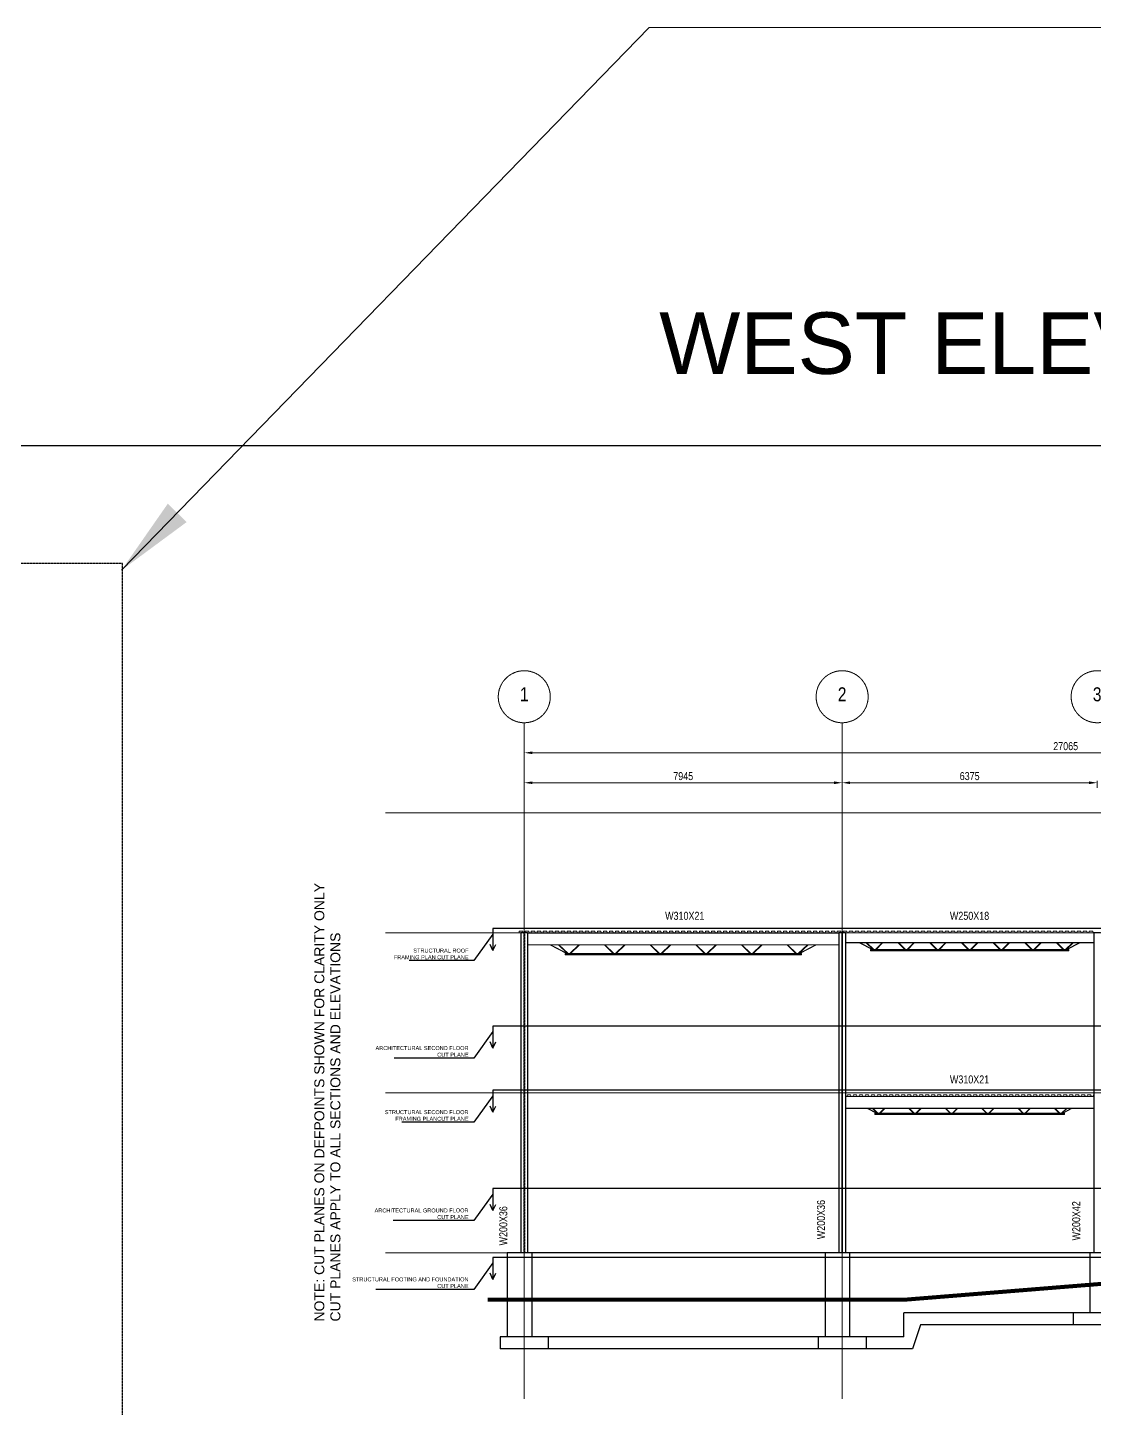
# Model space of a CAD drawing. Header units: millimetres. Extents: x -31954 to 493870, y 99509 to 604061.
# Drawn here: x 278808 to 305474, y 166934 to 201447 of the extents above; entities that cross this region are included whole.
import ezdxf

# ---------------------------------------------------------------- set-up
doc = ezdxf.new("R2010")
doc.units = ezdxf.units.MM
doc.header["$LTSCALE"] = 10
doc.header["$PDMODE"] = 3
doc.header["$PDSIZE"] = 25
for name, pattern in [('Center', [2, 1.25, -0.25, 0.25, -0.25]), ('DASHED2', [0.375, 0.25, -0.125]), ('Hidden', [0.375, 0.25, -0.125])]:
    doc.linetypes.add(name, pattern=pattern)
for name, color, linetype, lineweight in [('A-FLOR-LEVL', 6, 'Continuous', 9), ('A-FLOR-OTLN', 6, 'Continuous', 9), ('C-TOPO', 2, 'Continuous', 9), ('S-ANNOTATIONS', 1, 'Continuous', 9), ('S-BEAM-STEEL-SECTION', 4, 'Continuous', 20), ('S-COLUMN-STEEL-SECTION', 4, 'Continuous', 25), ('S-FOOTING', 2, 'Continuous', 25), ('S-FOUNDATION', 1, 'Continuous', 25), ('S-GRID', 6, 'Center', 9), ('S-STEEL INSTRUCTIONS', 170, 'Continuous', 9)]:
    doc.layers.add(name, color=color, linetype=linetype, lineweight=lineweight)
doc.styles.add('001 Title Text', font='arial.ttf', dxfattribs={"width": 0.8, "height": 3.5})
doc.styles.add('AnnoText', font='arial.ttf', dxfattribs={"width": 0.8, "height": 2})
doc.styles.add('Dimension Text', font='arial.ttf', dxfattribs={"width": 0.8})
doc.styles.add('Revit_Arial', font='arial.ttf')
doc.styles.get("Standard").update_dxf_attribs({"font": 'arial.ttf', "width": 0.8})
doc.dimstyles.new('DIM', dxfattribs={"dimscale": 1000, "dimtxt": 2, "dimasz": 2, "dimexe": 0.787402, "dimexo": 0.492126, "dimtad": 1, "dimdec": 0, "dimzin": 0, "dimdsep": 46, "dimtxsty": 'Revit_Arial', "dimcen": 0, "dimazin": 0, "dimtfac": 1, "dimtdec": 0, "dimtix": 1, "dimtmove": 0, "dimatfit": 3, "dimfxl": 1, "dimtvp": 1, "dimtfill": 1, "dimtolj": 1, "dimtzin": 0, "dimarcsym": 2})
doc.dimstyles.new('DIM 050', dxfattribs={"dimscale": 50, "dimtxt": 2, "dimasz": 2, "dimexe": 1.25, "dimexo": 0.625, "dimtad": 1, "dimdec": 0, "dimdsep": 46, "dimtxsty": 'Dimension Text', "dimcen": 2.5, "dimadec": 0, "dimazin": 0, "dimtfac": 1, "dimtdec": 0, "dimtmove": 0, "dimatfit": 3, "dimfxl": 1, "dimarcsym": 0})
doc.dimstyles.new('DIM ANNO-LR', dxfattribs={"dimscale": 100, "dimtxt": 2, "dimasz": 2, "dimexe": 1.25, "dimexo": 0.625, "dimtad": 1, "dimdec": 0, "dimzin": 9, "dimdsep": 46, "dimtxsty": 'AnnoText', "dimcen": 2.5, "dimclrd": 256, "dimclre": 256, "dimclrt": 256, "dimadec": 0, "dimazin": 0, "dimtfac": 1, "dimtdec": 0, "dimtix": 1, "dimtmove": 2, "dimatfit": 3, "dimfxl": 1, "dimlwd": -1, "dimlwe": -1, "dimarcsym": 0})

# ---------------------------------------------------------------- blocks, each defined once
blk = doc.blocks.new('*D334')
at = {"layer": 'Defpoints', "color": 0, "transparency": 16777216}
for p in [(291223, 182678), (299168, 182678), (299168, 182572)]:
    blk.add_point(p, dxfattribs=at)
at = {"layer": 'S-ANNOTATIONS', "transparency": 16777216}
for p, q in [((291223, 182616), (291223, 182447)), ((299168, 182616), (299168, 182447)), ((291423, 182572), (298968, 182572))]:
    blk.add_line(p, q, dxfattribs=at)
for points in [[(291423, 182605), (291423, 182539), (291223, 182572)], [(298968, 182605), (298968, 182539), (299168, 182572)]]:
    blk.add_solid(points, dxfattribs=at)
at = {"layer": 'S-ANNOTATIONS', "transparency": 16777216, "insert": (295196, 182737), "char_height": 200, "attachment_point": 5, "style": 'AnnoText'}
blk.add_mtext('7945', dxfattribs=at)
blk = doc.blocks.new('*D333')
at = {"layer": 'Defpoints', "color": 0, "transparency": 16777216}
for p in [(299168, 182678), (305543, 182678), (305543, 182572)]:
    blk.add_point(p, dxfattribs=at)
at = {"layer": 'S-ANNOTATIONS', "transparency": 16777216}
for p, q in [((299168, 182616), (299168, 182447)), ((305543, 182616), (305543, 182447)), ((299368, 182572), (305343, 182572))]:
    blk.add_line(p, q, dxfattribs=at)
for points in [[(299368, 182605), (299368, 182539), (299168, 182572)], [(305343, 182605), (305343, 182539), (305543, 182572)]]:
    blk.add_solid(points, dxfattribs=at)
at = {"layer": 'S-ANNOTATIONS', "transparency": 16777216, "insert": (302356, 182737), "char_height": 200, "attachment_point": 5, "style": 'AnnoText'}
blk.add_mtext('6375', dxfattribs=at)
blk = doc.blocks.new('*D330')
at = {"layer": 'Defpoints', "color": 0, "transparency": 16777216}
for p in [(291223, 183427), (318288, 183427), (318288, 183321)]:
    blk.add_point(p, dxfattribs=at)
at = {"layer": 'S-ANNOTATIONS', "transparency": 16777216}
for p, q in [((291223, 183365), (291223, 183196)), ((291423, 183321), (318088, 183321)), ((318288, 183365), (318288, 183196))]:
    blk.add_line(p, q, dxfattribs=at)
for points in [[(291423, 183354), (291423, 183288), (291223, 183321)], [(318088, 183354), (318088, 183288), (318288, 183321)]]:
    blk.add_solid(points, dxfattribs=at)
at = {"layer": 'S-ANNOTATIONS', "transparency": 16777216, "insert": (304756, 183486), "char_height": 200, "attachment_point": 5, "style": 'AnnoText'}
blk.add_mtext('27065', dxfattribs=at)
blk = doc.blocks.new('Grid - M_Grid Head - Circle-10837-South Elevation')
at = {"layer": 'S-GRID'}
blk.add_circle((-17989, 15650), 650, dxfattribs=at)

msp = doc.modelspace()

# ---------------------------------------------------------------- linework, layer by layer
at = {"layer": 'A-FLOR-LEVL', "linetype": 'Center'}
for p, q in [((287753.2, 181822), (325785.7, 181822)), ((287753.2, 178822), (325785.7, 178822)), ((287753.2, 174822), (325785.7, 174822)), ((287753.2, 170822), (325785.7, 170822))]:
    msp.add_line(p, q, dxfattribs=at)
at = {"layer": 'A-FLOR-OTLN'}
for p, q in [((291069.1, 178822), (291091.6, 178822)), ((291091.6, 178822), (291099.1, 178860)), ((291099.1, 178860), (291189.1, 178860)), ((291189.1, 178860), (291196.6, 178822)), ((291196.6, 178822), (291241.6, 178822)), ((291241.6, 178822), (291249.1, 178860)), ((291249.1, 178860), (291339.1, 178860)), ((291339.1, 178860), (291346.6, 178822)), ((291346.6, 178822), (291391.6, 178822)), ((291391.6, 178822), (291399.1, 178860)), ((291399.1, 178860), (291489.1, 178860)), ((291489.1, 178860), (291496.6, 178822)), ((291496.6, 178822), (291541.6, 178822)), ((291541.6, 178822), (291549.1, 178860)), ((291549.1, 178860), (291639.1, 178860)), ((291639.1, 178860), (291646.6, 178822)), ((291646.6, 178822), (291691.6, 178822)), ((291691.6, 178822), (291699.1, 178860)), ((291699.1, 178860), (291789.1, 178860)), ((291789.1, 178860), (291796.6, 178822)), ((291796.6, 178822), (291841.6, 178822)), ((291841.6, 178822), (291849.1, 178860)), ((291849.1, 178860), (291939.1, 178860)), ((291939.1, 178860), (291946.6, 178822)), ((291946.6, 178822), (291991.6, 178822)), ((291991.6, 178822), (291999.1, 178860)), ((291999.1, 178860), (292089.1, 178860)), ((292089.1, 178860), (292096.6, 178822)), ((292096.6, 178822), (292141.6, 178822)), ((292141.6, 178822), (292149.1, 178860)), ((292149.1, 178860), (292239.1, 178860)), ((292239.1, 178860), (292246.6, 178822)), ((292246.6, 178822), (292291.6, 178822)), ((292291.6, 178822), (292299.1, 178860)), ((292299.1, 178860), (292389.1, 178860)), ((292389.1, 178860), (292396.6, 178822)), ((292396.6, 178822), (292441.6, 178822)), ((292441.6, 178822), (292449.1, 178860)), ((292449.1, 178860), (292539.1, 178860)), ((292539.1, 178860), (292546.6, 178822)), ((292546.6, 178822), (292591.6, 178822)), ((292591.6, 178822), (292599.1, 178860)), ((292599.1, 178860), (292689.1, 178860)), ((292689.1, 178860), (292696.6, 178822)), ((292696.6, 178822), (292741.6, 178822)), ((292741.6, 178822), (292749.1, 178860)), ((292749.1, 178860), (292839.1, 178860)), ((292839.1, 178860), (292846.6, 178822)), ((292846.6, 178822), (292891.6, 178822)), ((292891.6, 178822), (292899.1, 178860)), ((292899.1, 178860), (292989.1, 178860)), ((292989.1, 178860), (292996.6, 178822)), ((292996.6, 178822), (293041.6, 178822)), ((293041.6, 178822), (293049.1, 178860)), ((293049.1, 178860), (293139.1, 178860)), ((293139.1, 178860), (293146.6, 178822)), ((293146.6, 178822), (293191.6, 178822)), ((293191.6, 178822), (293199.1, 178860)), ((293199.1, 178860), (293289.1, 178860)), ((293289.1, 178860), (293296.6, 178822)), ((293296.6, 178822), (293341.6, 178822)), ((293341.6, 178822), (293349.1, 178860)), ((293349.1, 178860), (293439.1, 178860)), ((293439.1, 178860), (293446.6, 178822)), ((293446.6, 178822), (293491.6, 178822)), ((293491.6, 178822), (293499.1, 178860)), ((293499.1, 178860), (293589.1, 178860)), ((293589.1, 178860), (293596.6, 178822)), ((293596.6, 178822), (293641.6, 178822)), ((293641.6, 178822), (293649.1, 178860)), ((293649.1, 178860), (293739.1, 178860)), ((293739.1, 178860), (293746.6, 178822)), ((293746.6, 178822), (293791.6, 178822)), ((293791.6, 178822), (293799.1, 178860)), ((293799.1, 178860), (293889.1, 178860)), ((293889.1, 178860), (293896.6, 178822)), ((293896.6, 178822), (293941.6, 178822)), ((293941.6, 178822), (293949.1, 178860)), ((293949.1, 178860), (294039.1, 178860)), ((294039.1, 178860), (294046.6, 178822)), ((294046.6, 178822), (294091.6, 178822)), ((294091.6, 178822), (294099.1, 178860)), ((294099.1, 178860), (294189.1, 178860)), ((294189.1, 178860), (294196.6, 178822)), ((294196.6, 178822), (294241.6, 178822)), ((294241.6, 178822), (294249.1, 178860)), ((294249.1, 178860), (294339.1, 178860)), ((294339.1, 178860), (294346.6, 178822)), ((294346.6, 178822), (294391.6, 178822)), ((294391.6, 178822), (294399.1, 178860)), ((294399.1, 178860), (294489.1, 178860)), ((294489.1, 178860), (294496.6, 178822)), ((294496.6, 178822), (294541.6, 178822)), ((294541.6, 178822), (294549.1, 178860)), ((294549.1, 178860), (294639.1, 178860)), ((294639.1, 178860), (294646.6, 178822)), ((294646.6, 178822), (294691.6, 178822)), ((294691.6, 178822), (294699.1, 178860)), ((294699.1, 178860), (294789.1, 178860)), ((294789.1, 178860), (294796.6, 178822)), ((294796.6, 178822), (294841.6, 178822)), ((294841.6, 178822), (294849.1, 178860)), ((294849.1, 178860), (294939.1, 178860)), ((294939.1, 178860), (294946.6, 178822)), ((294946.6, 178822), (294991.6, 178822)), ((294991.6, 178822), (294999.1, 178860)), ((294999.1, 178860), (295089.1, 178860)), ((295089.1, 178860), (295096.6, 178822)), ((295096.6, 178822), (295141.6, 178822)), ((295141.6, 178822), (295149.1, 178860)), ((295149.1, 178860), (295239.1, 178860)), ((295239.1, 178860), (295246.6, 178822)), ((295246.6, 178822), (295291.6, 178822)), ((295291.6, 178822), (295299.1, 178860)), ((295299.1, 178860), (295389.1, 178860)), ((295389.1, 178860), (295396.6, 178822)), ((295396.6, 178822), (295441.6, 178822)), ((295441.6, 178822), (295449.1, 178860)), ((295449.1, 178860), (295539.1, 178860)), ((295539.1, 178860), (295546.6, 178822)), ((295546.6, 178822), (295591.6, 178822)), ((295591.6, 178822), (295599.1, 178860)), ((295599.1, 178860), (295689.1, 178860)), ((295689.1, 178860), (295696.6, 178822)), ((295696.6, 178822), (295741.6, 178822)), ((295741.6, 178822), (295749.1, 178860)), ((295749.1, 178860), (295839.1, 178860)), ((295839.1, 178860), (295846.6, 178822)), ((295846.6, 178822), (295891.6, 178822)), ((295891.6, 178822), (295899.1, 178860)), ((295899.1, 178860), (295989.1, 178860)), ((295989.1, 178860), (295996.6, 178822)), ((295996.6, 178822), (296041.6, 178822)), ((296041.6, 178822), (296049.1, 178860)), ((296049.1, 178860), (296139.1, 178860)), ((296139.1, 178860), (296146.6, 178822)), ((296146.6, 178822), (296191.6, 178822)), ((296191.6, 178822), (296199.1, 178860)), ((296199.1, 178860), (296289.1, 178860)), ((296289.1, 178860), (296296.6, 178822)), ((296296.6, 178822), (296341.6, 178822)), ((296341.6, 178822), (296349.1, 178860)), ((296349.1, 178860), (296439.1, 178860)), ((296439.1, 178860), (296446.6, 178822)), ((296446.6, 178822), (296491.6, 178822)), ((296491.6, 178822), (296499.1, 178860)), ((296499.1, 178860), (296589.1, 178860)), ((296589.1, 178860), (296596.6, 178822)), ((296596.6, 178822), (296641.6, 178822)), ((296641.6, 178822), (296649.1, 178860)), ((296649.1, 178860), (296739.1, 178860)), ((296739.1, 178860), (296746.6, 178822)), ((296746.6, 178822), (296791.6, 178822)), ((296791.6, 178822), (296799.1, 178860)), ((296799.1, 178860), (296889.1, 178860)), ((296889.1, 178860), (296896.6, 178822)), ((296896.6, 178822), (296941.6, 178822)), ((296941.6, 178822), (296949.1, 178860)), ((296949.1, 178860), (297039.1, 178860)), ((297039.1, 178860), (297046.6, 178822)), ((297046.6, 178822), (297091.6, 178822)), ((297091.6, 178822), (297099.1, 178860)), ((297099.1, 178860), (297189.1, 178860)), ((297189.1, 178860), (297196.6, 178822)), ((297196.6, 178822), (297241.6, 178822)), ((297241.6, 178822), (297249.1, 178860)), ((297249.1, 178860), (297339.1, 178860)), ((297339.1, 178860), (297346.6, 178822)), ((297346.6, 178822), (297391.6, 178822)), ((297391.6, 178822), (297399.1, 178860)), ((297399.1, 178860), (297489.1, 178860)), ((297489.1, 178860), (297496.6, 178822)), ((297496.6, 178822), (297541.6, 178822)), ((297541.6, 178822), (297549.1, 178860)), ((297549.1, 178860), (297639.1, 178860)), ((297639.1, 178860), (297646.6, 178822)), ((297646.6, 178822), (297691.6, 178822)), ((297691.6, 178822), (297699.1, 178860)), ((297699.1, 178860), (297789.1, 178860)), ((297789.1, 178860), (297796.6, 178822)), ((297796.6, 178822), (297841.6, 178822)), ((297841.6, 178822), (297849.1, 178860)), ((297849.1, 178860), (297939.1, 178860)), ((297939.1, 178860), (297946.6, 178822)), ((297946.6, 178822), (297991.6, 178822)), ((297991.6, 178822), (297999.1, 178860)), ((297999.1, 178860), (298089.1, 178860)), ((298089.1, 178860), (298096.6, 178822)), ((298096.6, 178822), (298141.6, 178822)), ((298141.6, 178822), (298149.1, 178860)), ((298149.1, 178860), (298239.1, 178860)), ((298239.1, 178860), (298246.6, 178822)), ((298246.6, 178822), (298291.6, 178822)), ((298291.6, 178822), (298299.1, 178860)), ((298299.1, 178860), (298389.1, 178860)), ((298389.1, 178860), (298396.6, 178822)), ((298396.6, 178822), (298441.6, 178822)), ((298441.6, 178822), (298449.1, 178860)), ((298449.1, 178860), (298539.1, 178860)), ((298539.1, 178860), (298546.6, 178822)), ((298546.6, 178822), (298591.6, 178822)), ((298591.6, 178822), (298599.1, 178860)), ((298599.1, 178860), (298689.1, 178860)), ((298689.1, 178860), (298696.6, 178822)), ((298696.6, 178822), (298741.6, 178822)), ((298741.6, 178822), (298749.1, 178860)), ((298749.1, 178860), (298839.1, 178860)), ((298839.1, 178860), (298846.6, 178822)), ((298846.6, 178822), (298891.6, 178822)), ((298891.6, 178822), (298899.1, 178860)), ((298899.1, 178860), (298989.1, 178860)), ((298989.1, 178860), (298996.6, 178822)), ((298996.6, 178822), (299036.6, 178822)), ((299036.6, 178822), (299044.1, 178860)), ((299044.1, 178860), (299134.1, 178860)), ((299134.1, 178860), (299141.6, 178822)), ((299141.6, 178822), (299186.6, 178822)), ((299186.6, 178822), (299194.1, 178860)), ((299194.1, 178860), (299284.1, 178860)), ((299284.1, 178860), (299291.6, 178822)), ((299291.6, 178822), (299336.6, 178822)), ((299336.6, 178822), (299344.1, 178860)), ((299344.1, 178860), (299434.1, 178860)), ((299434.1, 178860), (299441.6, 178822)), ((299441.6, 178822), (299486.6, 178822)), ((299486.6, 178822), (299494.1, 178860)), ((299494.1, 178860), (299584.1, 178860)), ((299584.1, 178860), (299591.6, 178822)), ((299591.6, 178822), (299636.6, 178822)), ((299636.6, 178822), (299644.1, 178860)), ((299644.1, 178860), (299734.1, 178860)), ((299734.1, 178860), (299741.6, 178822)), ((299741.6, 178822), (299786.6, 178822)), ((299786.6, 178822), (299794.1, 178860)), ((299794.1, 178860), (299884.1, 178860)), ((299884.1, 178860), (299891.6, 178822)), ((299891.6, 178822), (299936.6, 178822)), ((299936.6, 178822), (299944.1, 178860)), ((299944.1, 178860), (300034.1, 178860)), ((300034.1, 178860), (300041.6, 178822)), ((300041.6, 178822), (300086.6, 178822)), ((300086.6, 178822), (300094.1, 178860)), ((300094.1, 178860), (300184.1, 178860)), ((300184.1, 178860), (300191.6, 178822)), ((300191.6, 178822), (300236.6, 178822)), ((300236.6, 178822), (300244.1, 178860)), ((300244.1, 178860), (300334.1, 178860)), ((300334.1, 178860), (300341.6, 178822)), ((300341.6, 178822), (300386.6, 178822)), ((300386.6, 178822), (300394.1, 178860)), ((300394.1, 178860), (300484.1, 178860)), ((300484.1, 178860), (300491.6, 178822)), ((300491.6, 178822), (300536.6, 178822)), ((300536.6, 178822), (300544.1, 178860)), ((300544.1, 178860), (300634.1, 178860)), ((300634.1, 178860), (300641.6, 178822)), ((300641.6, 178822), (300686.6, 178822)), ((300686.6, 178822), (300694.1, 178860)), ((300694.1, 178860), (300784.1, 178860)), ((300784.1, 178860), (300791.6, 178822)), ((300791.6, 178822), (300836.6, 178822)), ((300836.6, 178822), (300844.1, 178860)), ((300844.1, 178860), (300934.1, 178860)), ((300934.1, 178860), (300941.6, 178822)), ((300941.6, 178822), (300986.6, 178822)), ((300986.6, 178822), (300994.1, 178860)), ((300994.1, 178860), (301084.1, 178860)), ((301084.1, 178860), (301091.6, 178822)), ((301091.6, 178822), (301136.6, 178822)), ((301136.6, 178822), (301144.1, 178860)), ((301144.1, 178860), (301234.1, 178860)), ((301234.1, 178860), (301241.6, 178822)), ((301241.6, 178822), (301286.6, 178822)), ((301286.6, 178822), (301294.1, 178860)), ((301294.1, 178860), (301384.1, 178860)), ((301384.1, 178860), (301391.6, 178822)), ((301391.6, 178822), (301436.6, 178822)), ((301436.6, 178822), (301444.1, 178860)), ((301444.1, 178860), (301534.1, 178860)), ((301534.1, 178860), (301541.6, 178822)), ((301541.6, 178822), (301586.6, 178822)), ((301586.6, 178822), (301594.1, 178860)), ((301594.1, 178860), (301684.1, 178860)), ((301684.1, 178860), (301691.6, 178822)), ((301691.6, 178822), (301736.6, 178822)), ((301736.6, 178822), (301744.1, 178860)), ((301744.1, 178860), (301834.1, 178860)), ((301834.1, 178860), (301841.6, 178822)), ((301841.6, 178822), (301886.6, 178822)), ((301886.6, 178822), (301894.1, 178860)), ((301894.1, 178860), (301984.1, 178860)), ((301984.1, 178860), (301991.6, 178822)), ((301991.6, 178822), (302036.6, 178822)), ((302036.6, 178822), (302044.1, 178860)), ((302044.1, 178860), (302134.1, 178860)), ((302134.1, 178860), (302141.6, 178822)), ((302141.6, 178822), (302186.6, 178822)), ((302186.6, 178822), (302194.1, 178860)), ((302194.1, 178860), (302284.1, 178860)), ((302284.1, 178860), (302291.6, 178822)), ((302291.6, 178822), (302336.6, 178822)), ((302336.6, 178822), (302344.1, 178860)), ((302344.1, 178860), (302434.1, 178860)), ((302434.1, 178860), (302441.6, 178822)), ((302441.6, 178822), (302486.6, 178822)), ((302486.6, 178822), (302494.1, 178860)), ((302494.1, 178860), (302584.1, 178860)), ((302584.1, 178860), (302591.6, 178822)), ((302591.6, 178822), (302636.6, 178822)), ((302636.6, 178822), (302644.1, 178860)), ((302644.1, 178860), (302734.1, 178860)), ((302734.1, 178860), (302741.6, 178822)), ((302741.6, 178822), (302786.6, 178822)), ((302786.6, 178822), (302794.1, 178860)), ((302794.1, 178860), (302884.1, 178860)), ((302884.1, 178860), (302891.6, 178822)), ((302891.6, 178822), (302936.6, 178822)), ((302936.6, 178822), (302944.1, 178860)), ((302944.1, 178860), (303034.1, 178860)), ((303034.1, 178860), (303041.6, 178822)), ((303041.6, 178822), (303086.6, 178822)), ((303086.6, 178822), (303094.1, 178860)), ((303094.1, 178860), (303184.1, 178860)), ((303184.1, 178860), (303191.6, 178822)), ((303191.6, 178822), (303236.6, 178822)), ((303236.6, 178822), (303244.1, 178860)), ((303244.1, 178860), (303334.1, 178860)), ((303334.1, 178860), (303341.6, 178822)), ((303341.6, 178822), (303386.6, 178822)), ((303386.6, 178822), (303394.1, 178860)), ((303394.1, 178860), (303484.1, 178860)), ((303484.1, 178860), (303491.6, 178822)), ((303491.6, 178822), (303536.6, 178822)), ((303536.6, 178822), (303544.1, 178860)), ((303544.1, 178860), (303634.1, 178860)), ((303634.1, 178860), (303641.6, 178822)), ((303641.6, 178822), (303686.6, 178822)), ((303686.6, 178822), (303694.1, 178860)), ((303694.1, 178860), (303784.1, 178860)), ((303784.1, 178860), (303791.6, 178822)), ((303791.6, 178822), (303836.6, 178822)), ((303836.6, 178822), (303844.1, 178860)), ((303844.1, 178860), (303934.1, 178860)), ((303934.1, 178860), (303941.6, 178822)), ((303941.6, 178822), (303986.6, 178822)), ((303986.6, 178822), (303994.1, 178860)), ((303994.1, 178860), (304084.1, 178860)), ((304084.1, 178860), (304091.6, 178822)), ((304091.6, 178822), (304136.6, 178822)), ((304136.6, 178822), (304144.1, 178860)), ((304144.1, 178860), (304234.1, 178860)), ((304234.1, 178860), (304241.6, 178822)), ((304241.6, 178822), (304286.6, 178822)), ((304286.6, 178822), (304294.1, 178860)), ((304294.1, 178860), (304384.1, 178860)), ((304384.1, 178860), (304391.6, 178822)), ((304391.6, 178822), (304436.6, 178822)), ((304436.6, 178822), (304444.1, 178860)), ((304444.1, 178860), (304534.1, 178860)), ((304534.1, 178860), (304541.6, 178822)), ((304541.6, 178822), (304586.6, 178822)), ((304586.6, 178822), (304594.1, 178860)), ((304594.1, 178860), (304684.1, 178860)), ((304684.1, 178860), (304691.6, 178822)), ((304691.6, 178822), (304736.6, 178822)), ((304736.6, 178822), (304744.1, 178860)), ((304744.1, 178860), (304834.1, 178860)), ((304834.1, 178860), (304841.6, 178822)), ((304841.6, 178822), (304886.6, 178822)), ((304886.6, 178822), (304894.1, 178860)), ((304894.1, 178860), (304984.1, 178860)), ((304984.1, 178860), (304991.6, 178822)), ((304991.6, 178822), (305036.6, 178822)), ((305036.6, 178822), (305044.1, 178860)), ((305044.1, 178860), (305134.1, 178860)), ((305134.1, 178860), (305141.6, 178822)), ((305141.6, 178822), (305186.6, 178822)), ((305186.6, 178822), (305194.1, 178860)), ((305194.1, 178860), (305284.1, 178860)), ((305284.1, 178860), (305291.6, 178822)), ((305291.6, 178822), (305336.6, 178822)), ((305336.6, 178822), (305344.1, 178860)), ((305344.1, 178860), (305434.1, 178860)), ((305434.1, 178860), (305441.6, 178822)), ((305441.6, 178822), (305486.6, 178822)), ((298968.1, 174822), (299085.6, 174822)), ((299250.6, 174822), (305460.6, 174822)), ((299288.1, 174732), (299305.6, 174772)), ((299305.6, 174772), (299380.6, 174772)), ((299380.6, 174772), (299398.1, 174732)), ((299398.1, 174732), (299438.1, 174732)), ((299438.1, 174732), (299455.6, 174772)), ((299455.6, 174772), (299530.6, 174772)), ((299530.6, 174772), (299548.1, 174732)), ((299548.1, 174732), (299588.1, 174732)), ((299588.1, 174732), (299605.6, 174772)), ((299605.6, 174772), (299680.6, 174772)), ((299680.6, 174772), (299698.1, 174732)), ((299698.1, 174732), (299738.1, 174732)), ((299738.1, 174732), (299755.6, 174772)), ((299755.6, 174772), (299830.6, 174772)), ((299830.6, 174772), (299848.1, 174732)), ((299848.1, 174732), (299888.1, 174732)), ((299888.1, 174732), (299905.6, 174772)), ((299905.6, 174772), (299980.6, 174772)), ((299980.6, 174772), (299998.1, 174732)), ((299998.1, 174732), (300038.1, 174732)), ((300038.1, 174732), (300055.6, 174772)), ((300055.6, 174772), (300130.6, 174772)), ((300130.6, 174772), (300148.1, 174732)), ((300148.1, 174732), (300188.1, 174732)), ((300188.1, 174732), (300205.6, 174772)), ((300205.6, 174772), (300280.6, 174772)), ((300280.6, 174772), (300298.1, 174732)), ((300298.1, 174732), (300338.1, 174732)), ((300338.1, 174732), (300355.6, 174772)), ((300355.6, 174772), (300430.6, 174772)), ((300430.6, 174772), (300448.1, 174732)), ((300448.1, 174732), (300488.1, 174732)), ((300488.1, 174732), (300505.6, 174772)), ((300505.6, 174772), (300580.6, 174772)), ((300580.6, 174772), (300598.1, 174732)), ((300598.1, 174732), (300638.1, 174732)), ((300638.1, 174732), (300655.6, 174772)), ((300655.6, 174772), (300730.6, 174772)), ((300730.6, 174772), (300748.1, 174732)), ((300748.1, 174732), (300788.1, 174732)), ((300788.1, 174732), (300805.6, 174772)), ((300805.6, 174772), (300880.6, 174772)), ((300880.6, 174772), (300898.1, 174732)), ((300898.1, 174732), (300938.1, 174732)), ((300938.1, 174732), (300955.6, 174772)), ((300955.6, 174772), (301030.6, 174772)), ((301030.6, 174772), (301048.1, 174732)), ((301048.1, 174732), (301088.1, 174732)), ((301088.1, 174732), (301105.6, 174772)), ((301105.6, 174772), (301180.6, 174772)), ((301180.6, 174772), (301198.1, 174732)), ((301198.1, 174732), (301238.1, 174732)), ((301238.1, 174732), (301255.6, 174772)), ((301255.6, 174772), (301330.6, 174772)), ((301330.6, 174772), (301348.1, 174732)), ((301348.1, 174732), (301388.1, 174732)), ((301388.1, 174732), (301405.6, 174772)), ((301405.6, 174772), (301480.6, 174772)), ((301480.6, 174772), (301498.1, 174732)), ((301498.1, 174732), (301538.1, 174732)), ((301538.1, 174732), (301555.6, 174772)), ((301555.6, 174772), (301630.6, 174772)), ((301630.6, 174772), (301648.1, 174732)), ((301648.1, 174732), (301688.1, 174732)), ((301688.1, 174732), (301705.6, 174772)), ((301705.6, 174772), (301780.6, 174772)), ((301780.6, 174772), (301798.1, 174732)), ((301798.1, 174732), (301838.1, 174732)), ((301838.1, 174732), (301855.6, 174772)), ((301855.6, 174772), (301930.6, 174772)), ((301930.6, 174772), (301948.1, 174732)), ((301948.1, 174732), (301988.1, 174732)), ((301988.1, 174732), (302005.6, 174772)), ((302005.6, 174772), (302080.6, 174772)), ((302080.6, 174772), (302098.1, 174732)), ((302098.1, 174732), (302138.1, 174732)), ((302138.1, 174732), (302155.6, 174772)), ((302155.6, 174772), (302230.6, 174772)), ((302230.6, 174772), (302248.1, 174732)), ((302248.1, 174732), (302288.1, 174732)), ((302288.1, 174732), (302305.6, 174772)), ((302305.6, 174772), (302380.6, 174772)), ((302380.6, 174772), (302398.1, 174732)), ((302398.1, 174732), (302438.1, 174732)), ((302438.1, 174732), (302455.6, 174772)), ((302455.6, 174772), (302530.6, 174772)), ((302530.6, 174772), (302548.1, 174732)), ((302548.1, 174732), (302588.1, 174732)), ((302588.1, 174732), (302605.6, 174772)), ((302605.6, 174772), (302680.6, 174772)), ((302680.6, 174772), (302698.1, 174732)), ((302698.1, 174732), (302738.1, 174732)), ((302738.1, 174732), (302755.6, 174772)), ((302755.6, 174772), (302830.6, 174772)), ((302830.6, 174772), (302848.1, 174732)), ((302848.1, 174732), (302888.1, 174732)), ((302888.1, 174732), (302905.6, 174772)), ((302905.6, 174772), (302980.6, 174772)), ((302980.6, 174772), (302998.1, 174732)), ((302998.1, 174732), (303038.1, 174732)), ((303038.1, 174732), (303055.6, 174772)), ((303055.6, 174772), (303130.6, 174772)), ((303130.6, 174772), (303148.1, 174732)), ((303148.1, 174732), (303188.1, 174732)), ((303188.1, 174732), (303205.6, 174772)), ((303205.6, 174772), (303280.6, 174772)), ((303280.6, 174772), (303298.1, 174732)), ((303298.1, 174732), (303338.1, 174732)), ((303338.1, 174732), (303355.6, 174772)), ((303355.6, 174772), (303430.6, 174772)), ((303430.6, 174772), (303448.1, 174732)), ((303448.1, 174732), (303488.1, 174732)), ((303488.1, 174732), (303505.6, 174772)), ((303505.6, 174772), (303580.6, 174772)), ((303580.6, 174772), (303598.1, 174732)), ((303598.1, 174732), (303638.1, 174732)), ((303638.1, 174732), (303655.6, 174772)), ((303655.6, 174772), (303730.6, 174772)), ((303730.6, 174772), (303748.1, 174732)), ((303748.1, 174732), (303788.1, 174732)), ((303788.1, 174732), (303805.6, 174772)), ((303805.6, 174772), (303880.6, 174772)), ((303880.6, 174772), (303898.1, 174732)), ((303898.1, 174732), (303938.1, 174732)), ((303938.1, 174732), (303955.6, 174772)), ((303955.6, 174772), (304030.6, 174772)), ((304030.6, 174772), (304048.1, 174732)), ((304048.1, 174732), (304088.1, 174732)), ((304088.1, 174732), (304105.6, 174772)), ((304105.6, 174772), (304180.6, 174772)), ((304180.6, 174772), (304198.1, 174732)), ((304198.1, 174732), (304238.1, 174732)), ((304238.1, 174732), (304255.6, 174772)), ((304255.6, 174772), (304330.6, 174772)), ((304330.6, 174772), (304348.1, 174732)), ((304348.1, 174732), (304388.1, 174732)), ((304388.1, 174732), (304405.6, 174772)), ((304405.6, 174772), (304480.6, 174772)), ((304480.6, 174772), (304498.1, 174732)), ((304498.1, 174732), (304538.1, 174732)), ((304538.1, 174732), (304555.6, 174772)), ((304555.6, 174772), (304630.6, 174772)), ((304630.6, 174772), (304648.1, 174732)), ((304648.1, 174732), (304688.1, 174732)), ((304688.1, 174732), (304705.6, 174772)), ((304705.6, 174772), (304780.6, 174772)), ((304780.6, 174772), (304798.1, 174732)), ((304798.1, 174732), (304838.1, 174732)), ((304838.1, 174732), (304855.6, 174772)), ((304855.6, 174772), (304930.6, 174772)), ((304930.6, 174772), (304948.1, 174732)), ((304948.1, 174732), (304988.1, 174732)), ((304988.1, 174732), (305005.6, 174772)), ((305005.6, 174772), (305080.6, 174772)), ((305080.6, 174772), (305098.1, 174732)), ((305098.1, 174732), (305138.1, 174732)), ((305138.1, 174732), (305155.6, 174772)), ((305155.6, 174772), (305230.6, 174772)), ((305230.6, 174772), (305248.1, 174732)), ((305248.1, 174732), (305288.1, 174732)), ((305288.1, 174732), (305305.6, 174772)), ((305305.6, 174772), (305380.6, 174772)), ((305380.6, 174772), (305398.1, 174732)), ((305438.1, 174732), (305455.6, 174772)), ((305455.6, 174772), (305460.6, 174772))]:
    msp.add_line(p, q, dxfattribs=at)
at = {"layer": 'C-TOPO', "const_width": 100}
msp.add_lwpolyline([(290305, 169651.9), (291220, 169651.9), (300755, 169651.9), (306135, 170085.3), (310755, 170562.3), (319115, 170597.9), (319792.4, 170600.8)], dxfattribs=at)
at = {"layer": 'Defpoints'}
msp.add_lwpolyline([(109289.5, 159256.2), (437151.1, 159256.2), (437151.1, 190996.9), (109289.5, 190996.9)], close=True, dxfattribs=at)
at = {"layer": 'Defpoints', "linetype": 'DASHED2'}
msp.add_lwpolyline([(227223.9, 161129.6), (281179.6, 161129.6), (281179.6, 188054.9), (227223.9, 188054.9)], close=True, dxfattribs=at)
at = {"layer": 'Defpoints'}
for points in [[(320057.4, 178375.3), (320057.4, 178924.8), (290440.7, 178924.8), (290440.7, 178375.3)], [(290440.7, 178375.3), (290368.5, 178528.3)], [(290440.7, 178375.3), (290512.9, 178528.3)], [(320057.4, 175938.9), (320057.4, 176488.5), (290440.7, 176488.5), (290440.7, 175938.9)], [(290440.7, 175938.9), (290368.5, 176091.9)], [(290440.7, 175938.9), (290512.9, 176091.9)], [(320057.4, 174337.1), (320057.4, 174886.6), (290440.7, 174886.6), (290440.7, 174337.1)], [(290440.7, 174337.1), (290368.5, 174490.1)], [(290440.7, 174337.1), (290512.9, 174490.1)], [(320057.4, 171879.5), (320057.4, 172429), (290440.7, 172429), (290440.7, 171879.5)], [(290440.7, 171879.5), (290368.5, 172032.4)], [(290440.7, 171879.5), (290512.9, 172032.4)], [(320057.4, 170156.9), (320057.4, 170706.4), (290440.7, 170706.4), (290440.7, 170156.9)], [(290440.7, 170156.9), (290368.5, 170309.8)], [(290440.7, 170156.9), (290512.9, 170309.8)]]:
    msp.add_lwpolyline(points, dxfattribs=at)
at = {"layer": 'S-BEAM-STEEL-SECTION'}
for p, q in [((291305.6, 178519), (291305.6, 178822)), ((299085.6, 178822), (291305.6, 178822)), ((299085.6, 178816.3), (291305.6, 178816.3)), ((299250.6, 178571), (299250.6, 178822)), ((299250.6, 178822), (305460.6, 178822)), ((299250.6, 178816.7), (305460.6, 178816.7)), ((305460.6, 178571), (305460.6, 178822)), ((291305.6, 178524.7), (299085.6, 178524.7)), ((299085.6, 178519), (291305.6, 178519)), ((292280.5, 178304), (291860.2, 178519)), ((292301.4, 178304), (291881, 178519)), ((292306.7, 178304), (292076.3, 178519)), ((292320.6, 178304), (292090.2, 178519)), ((292586.2, 178519), (292364, 178304)), ((292377.6, 178304), (292599.8, 178519)), ((293224.2, 178519), (293446.4, 178304)), ((293460.1, 178304), (293237.9, 178519)), ((293728, 178519), (293505.8, 178304)), ((293519.4, 178304), (293741.6, 178519)), ((294366, 178519), (294588.2, 178304)), ((294601.9, 178304), (294379.7, 178519)), ((294869.8, 178519), (294647.6, 178304)), ((294661.2, 178304), (294883.4, 178519)), ((295507.8, 178519), (295730, 178304)), ((295743.7, 178304), (295521.5, 178519)), ((296011.6, 178519), (295789.4, 178304)), ((295803, 178304), (296025.2, 178519)), ((296649.6, 178519), (296871.8, 178304)), ((296885.5, 178304), (296663.3, 178519)), ((297153.4, 178519), (296931.2, 178304)), ((296944.8, 178304), (297167, 178519)), ((297791.4, 178519), (298013.6, 178304)), ((298027.3, 178304), (297805.1, 178519)), ((298303.9, 178519), (298070.9, 178304)), ((298084.9, 178304), (298317.9, 178519)), ((298510.2, 178519), (298089.9, 178304)), ((298531.1, 178519), (298110.7, 178304)), ((299250.6, 178576.3), (305460.6, 178576.3)), ((299250.6, 178571), (305460.6, 178571)), ((299920.1, 178404), (299596.7, 178571)), ((299940.8, 178404), (299617.4, 178571)), ((299946.5, 178404), (299772.2, 178571)), ((299960.2, 178404), (299786, 178571)), ((300167.4, 178571), (300002, 178404)), ((300015.4, 178404), (300180.8, 178571)), ((300571.3, 178571), (300736.7, 178404)), ((300750.1, 178404), (300584.7, 178571)), ((300959.3, 178571), (300793.9, 178404)), ((300807.2, 178404), (300972.6, 178571)), ((301363.1, 178571), (301528.5, 178404)), ((301541.9, 178404), (301376.5, 178571)), ((301751.1, 178571), (301585.7, 178404)), ((301599.1, 178404), (301764.5, 178571)), ((302154.9, 178571), (302320.4, 178404)), ((302333.7, 178404), (302168.3, 178571)), ((302542.9, 178571), (302377.5, 178404)), ((302390.9, 178404), (302556.3, 178571)), ((302946.8, 178571), (303112.2, 178404)), ((303125.6, 178404), (302960.2, 178571)), ((303334.8, 178571), (303169.4, 178404)), ((303182.7, 178404), (303348.1, 178571)), ((303738.6, 178571), (303904, 178404)), ((303917.4, 178404), (303752, 178571)), ((304126.6, 178571), (303961.2, 178404)), ((303974.6, 178404), (304140, 178571)), ((304530.4, 178571), (304695.9, 178404)), ((304709.2, 178404), (304543.8, 178571)), ((304928.3, 178571), (304751.4, 178404)), ((304765.2, 178404), (304942.1, 178571)), ((305093.9, 178571), (304770.5, 178404)), ((305114.6, 178571), (304791.2, 178404)), ((292241.1, 178272), (292241.1, 178304)), ((298150.1, 178304), (292241.1, 178304)), ((298150.1, 178278.5), (292241.1, 178278.5)), ((298150.1, 178272), (292241.1, 178272)), ((298150.1, 178272), (298150.1, 178304)), ((299880.1, 178372), (299880.1, 178404)), ((304831.1, 178404), (299880.1, 178404)), ((304831.1, 178378.5), (299880.1, 178378.5)), ((304831.1, 178372), (299880.1, 178372)), ((304831.1, 178372), (304831.1, 178404)), ((299250.6, 174429), (299250.6, 174732)), ((299250.6, 174732), (299397.7, 174732)), ((299250.6, 174726.3), (305460.6, 174726.3)), ((299438.1, 174732), (299548.1, 174732)), ((299588.1, 174732), (299698.1, 174732)), ((299738.1, 174732), (299848.1, 174732)), ((299888.1, 174732), (299998.1, 174732)), ((300038.1, 174732), (300148.1, 174732)), ((300188.1, 174732), (300298.1, 174732)), ((300338.1, 174732), (300448.1, 174732)), ((300488.1, 174732), (300598.1, 174732)), ((300638.1, 174732), (300748.1, 174732)), ((300788.1, 174732), (300898.1, 174732)), ((300938.1, 174732), (301048.1, 174732)), ((301088.1, 174732), (301198.1, 174732)), ((301238.1, 174732), (301348.1, 174732)), ((301388.1, 174732), (301498.1, 174732)), ((301538.1, 174732), (301648.1, 174732)), ((301688.1, 174732), (301798.1, 174732)), ((301838.1, 174732), (301948.1, 174732)), ((301988.1, 174732), (302098.1, 174732)), ((302138.1, 174732), (302248.1, 174732)), ((302288.1, 174732), (302398.1, 174732)), ((302438.1, 174732), (302548.1, 174732)), ((302588.1, 174732), (302698.1, 174732)), ((302738.1, 174732), (302848.1, 174732)), ((302888.1, 174732), (302998.1, 174732)), ((303038.1, 174732), (303148.1, 174732)), ((303188.1, 174732), (303298.1, 174732)), ((303338.1, 174732), (303448.1, 174732)), ((303488.1, 174732), (303598.1, 174732)), ((303638.1, 174732), (303748.1, 174732)), ((303788.1, 174732), (303898.1, 174732)), ((303938.1, 174732), (304048.1, 174732)), ((304088.1, 174732), (304198.1, 174732)), ((304238.1, 174732), (304348.1, 174732)), ((304388.1, 174732), (304498.1, 174732)), ((304538.1, 174732), (304648.1, 174732)), ((304688.1, 174732), (304798.1, 174732)), ((304838.1, 174732), (304948.1, 174732)), ((304988.1, 174732), (305098.1, 174732)), ((305138.1, 174732), (305248.1, 174732)), ((305288.1, 174732), (305460.6, 174732)), ((305460.6, 174429), (305460.6, 174713)), ((305460.6, 174434.4), (299250.6, 174434.4)), ((299250.6, 174428.7), (305460.6, 174428.7)), ((299797.9, 174428.7), (300021.9, 174313.5)), ((300042.6, 174313.5), (299818.7, 174428.7)), ((299926.5, 174428.7), (300048.1, 174313.5)), ((300062, 174313.5), (299940.3, 174428.7)), ((299982.1, 174281.5), (299982.1, 174313.5)), ((304729.1, 174313.5), (299982.1, 174313.5)), ((300104.4, 174313.5), (300220.7, 174428.7)), ((300234.2, 174428.7), (300117.9, 174313.5)), ((300955.7, 174313.5), (300839.5, 174428.7)), ((300853, 174428.7), (300969.2, 174313.5)), ((301013.8, 174313.5), (301130.1, 174428.7)), ((301143.6, 174428.7), (301027.3, 174313.5)), ((301865.1, 174313.5), (301748.9, 174428.7)), ((301762.4, 174428.7), (301878.6, 174313.5)), ((301923.2, 174313.5), (302039.5, 174428.7)), ((302053, 174428.7), (301936.7, 174313.5)), ((302774.5, 174313.5), (302658.3, 174428.7)), ((302671.8, 174428.7), (302788, 174313.5)), ((302832.6, 174313.5), (302948.9, 174428.7)), ((302962.4, 174428.7), (302846.1, 174313.5)), ((303683.9, 174313.5), (303567.7, 174428.7)), ((303581.2, 174428.7), (303697.4, 174313.5)), ((303742, 174313.5), (303858.3, 174428.7)), ((303871.8, 174428.7), (303755.5, 174313.5)), ((304593.3, 174313.5), (304477.1, 174428.7)), ((304490.6, 174428.7), (304606.8, 174313.5)), ((304649.6, 174313.5), (304772.9, 174428.7)), ((304786.8, 174428.7), (304663.5, 174313.5)), ((304668.6, 174313.5), (304892.6, 174428.7)), ((304913.4, 174428.7), (304689.4, 174313.5)), ((304729.1, 174281.5), (304729.1, 174313.5)), ((304729.1, 174288), (299982.1, 174288)), ((304729.1, 174281.5), (299982.1, 174281.5))]:
    msp.add_line(p, q, dxfattribs=at)
at = {"layer": 'S-COLUMN-STEEL-SECTION'}
for p, q in [((291140.6, 178822), (291140.6, 170822)), ((291305.6, 178822), (291140.6, 178822)), ((291305.6, 178822), (291305.6, 170822)), ((299085.6, 178822), (299085.6, 170822)), ((299250.6, 178822), (299085.6, 178822)), ((299165, 170822), (299165, 178822)), ((299171.2, 178822), (299171.2, 170822)), ((299250.6, 178822), (299250.6, 170822)), ((305460.6, 178822), (305460.6, 170822)), ((305625.6, 178822), (305460.6, 178822))]:
    msp.add_line(p, q, dxfattribs=at)
at = {"layer": 'S-COLUMN-STEEL-SECTION', "linetype": 'Hidden'}
for p, q in [((291220, 170822), (291220, 178822)), ((291226.2, 178822), (291226.2, 170822))]:
    msp.add_line(p, q, dxfattribs=at)
at = {"layer": 'S-FOOTING'}
for p, q in [((306883.3, 169322), (300712, 169322)), ((300712, 168722), (300712, 169322)), ((304943.1, 169322), (304943.1, 169022)), ((301128.2, 169022), (300928.2, 168422)), ((307099.5, 169022), (301128.2, 169022)), ((300712, 168722), (290623.1, 168722)), ((290623.1, 168722), (290623.1, 168422)), ((291823.1, 168722), (291823.1, 168422)), ((298568.1, 168722), (298568.1, 168422)), ((299768.1, 168722), (299768.1, 168422)), ((300928.2, 168422), (290623.1, 168422))]:
    msp.add_line(p, q, dxfattribs=at)
at = {"layer": 'S-FOUNDATION'}
for p, q in [((290795.1, 170822), (290795.1, 168722)), ((318716.1, 170822), (290795.1, 170822)), ((318703.1, 170822), (290808.1, 170822)), ((291410.1, 170822), (291410.1, 168722)), ((298740.1, 170822), (298740.1, 168722)), ((299355.1, 170822), (299355.1, 168722)), ((305356.1, 170822), (305356.1, 169322))]:
    msp.add_line(p, q, dxfattribs=at)
at = {"layer": 'S-GRID'}
for p, q in [((291223.1, 167172), (291223.1, 184072)), ((299168.1, 167172), (299168.1, 184072))]:
    msp.add_line(p, q, dxfattribs=at)
at = {"layer": 'S-STEEL INSTRUCTIONS'}
msp.add_line((294343.2, 201447.3), (356446, 201447.3), dxfattribs=at)

# ---------------------------------------------------------------- block references
at = {"layer": 'S-GRID'}
for p in [(309212.3, 169072), (317157.3, 169072), (323532.3, 169072)]:
    msp.add_blockref('Grid - M_Grid Head - Circle-10837-South Elevation', p, dxfattribs=at)

# ---------------------------------------------------------------- texts
at = {"layer": 'Defpoints', "style": 'Revit_Arial'}
msp.add_text('WEST ELEVATION', height=1536.77, dxfattribs=at).set_placement((294595.9, 192792.2))
at = {"layer": 'Defpoints'}
for s, p in [('NOTE: CUT PLANES ON DEFPOINTS SHOWN FOR CLARITY ONLY', (286224.8, 169104.5)), ('CUT PLANES APPLY TO ALL SECTIONS AND ELEVATIONS', (286626.4, 169104.5))]:
    msp.add_text(s, height=250, rotation=90, dxfattribs=at).set_placement(p)
at = {"layer": 'Defpoints', "char_height": 100, "attachment_point": 9, "style": 'Dimension Text'}
for s, insert in [('STRUCTURAL ROOF\\PFRAMING PLAN CUT PLANE', (289829.7, 178158.6)), ('ARCHITECTURAL SECOND FLOOR\\PCUT PLANE', (289829.7, 175722.2)), ('STRUCTURAL SECOND FLOOR \\PFRAMING PLANCUT PLANE', (289829.7, 174120.4)), ('ARCHITECTURAL GROUND FLOOR \\PCUT PLANE', (289829.7, 171662.8)), ('STRUCTURAL FOOTING AND FOUNDATION\\PCUT PLANE', (289829.7, 169940.2))]:
    msp.add_mtext(s, dxfattribs=dict(at, insert=insert))
at = {"layer": 'S-ANNOTATIONS', "char_height": 200, "width": 2156.4, "attachment_point": 2, "line_spacing_factor": 0.938532, "style": 'AnnoText'}
for s, insert in [('\\fArial|b0|i0|c0|p34|;W310X21', (295234.5, 179346.2)), ('\\fArial|b0|i0|c0|p34|;W250X18', (302353.2, 179346.2)), ('\\fArial|b0|i0|c0|p34|;W310X21', (302353, 175256.2))]:
    msp.add_mtext(s, dxfattribs=dict(at, insert=insert))
at = {"layer": 'S-ANNOTATIONS', "char_height": 200, "width": 2156.4, "attachment_point": 1, "rotation": 90, "line_spacing_factor": 0.938532, "style": 'AnnoText'}
for s, insert in [('\\fArial|b0|i0|c0|p34|;W200X36', (290598.1, 171006.7)), ('\\fArial|b0|i0|c0|p34|;W200X36', (298540, 171162.2)), ('\\fArial|b0|i0|c0|p34|;W200X42', (304918.6, 171131.5))]:
    msp.add_mtext(s, dxfattribs=dict(at, insert=insert))

# ---------------------------------------------------------------- dimensions: what is measured, and where the dimension line sits
at = {"layer": 'S-ANNOTATIONS'}
for base, p1, p2, picture, middle in [((318288.1, 183321.1), (291223.1, 183427.2), (318288.1, 183427.2), '*D330', (304755.6, 183485.8)), ((299168.1, 182572), (291223.1, 182678.1), (299168.1, 182678.1), '*D334', (295195.6, 182736.6)), ((305543.1, 182572), (299168.1, 182678.1), (305543.1, 182678.1), '*D333', (302355.6, 182736.7))]:
    dim = msp.add_linear_dim(base=base, p1=p1, p2=p2, dimstyle='DIM ANNO-LR', dxfattribs=at)
    dim.commit()
    dim.dimension.update_dxf_attribs({"geometry": picture, "text_midpoint": middle})

# ---------------------------------------------------------------- leaders
at = {"layer": 'Defpoints', "annotation_type": 0, "has_hookline": 1, "hookline_direction": 1}
for points, text_width in [([(290440.7, 178787.7), (289961, 178127.4), (289861, 178127.4)], 1481.4), ([(290440.7, 176351.3), (289961, 175691), (289861, 175691)], 1861.4), ([(290440.7, 174749.5), (289961, 174089.2), (289861, 174089.2)], 1670.1), ([(290440.7, 172291.9), (289961, 171631.5), (289861, 171631.5)], 1880), ([(290440.7, 170569.3), (289961, 169908.9), (289861, 169908.9)], 2314.2)]:
    msp.add_leader(points, dimstyle='DIM 050', dxfattribs=dict(at, text_width=text_width))
at = {"layer": 'S-STEEL INSTRUCTIONS'}
msp.add_leader([(281153, 187883.3), (294343.2, 201447.3)], dimstyle='DIM', dxfattribs=at)

# ---------------------------------------------------------------- next in the draw order: texts
at = {"layer": 'S-GRID', "char_height": 350, "width": 410.36, "attachment_point": 2, "line_spacing_factor": 0.938532, "style": '001 Title Text', "bg_fill": 3, "box_fill_scale": 1.25, "bg_fill_color": 0, "bg_fill_transparency": 0}
for s, insert in [('\\fArial|b0|i0|c0|p34|;1', (291223, 184957.8)), ('\\fArial|b0|i0|c0|p34|;2', (299168, 184957.8)), ('\\fArial|b0|i0|c0|p34|;3', (305543, 184957.8))]:
    msp.add_mtext(s, dxfattribs=dict(at, insert=insert))

doc.saveas('drawing.dxf')
